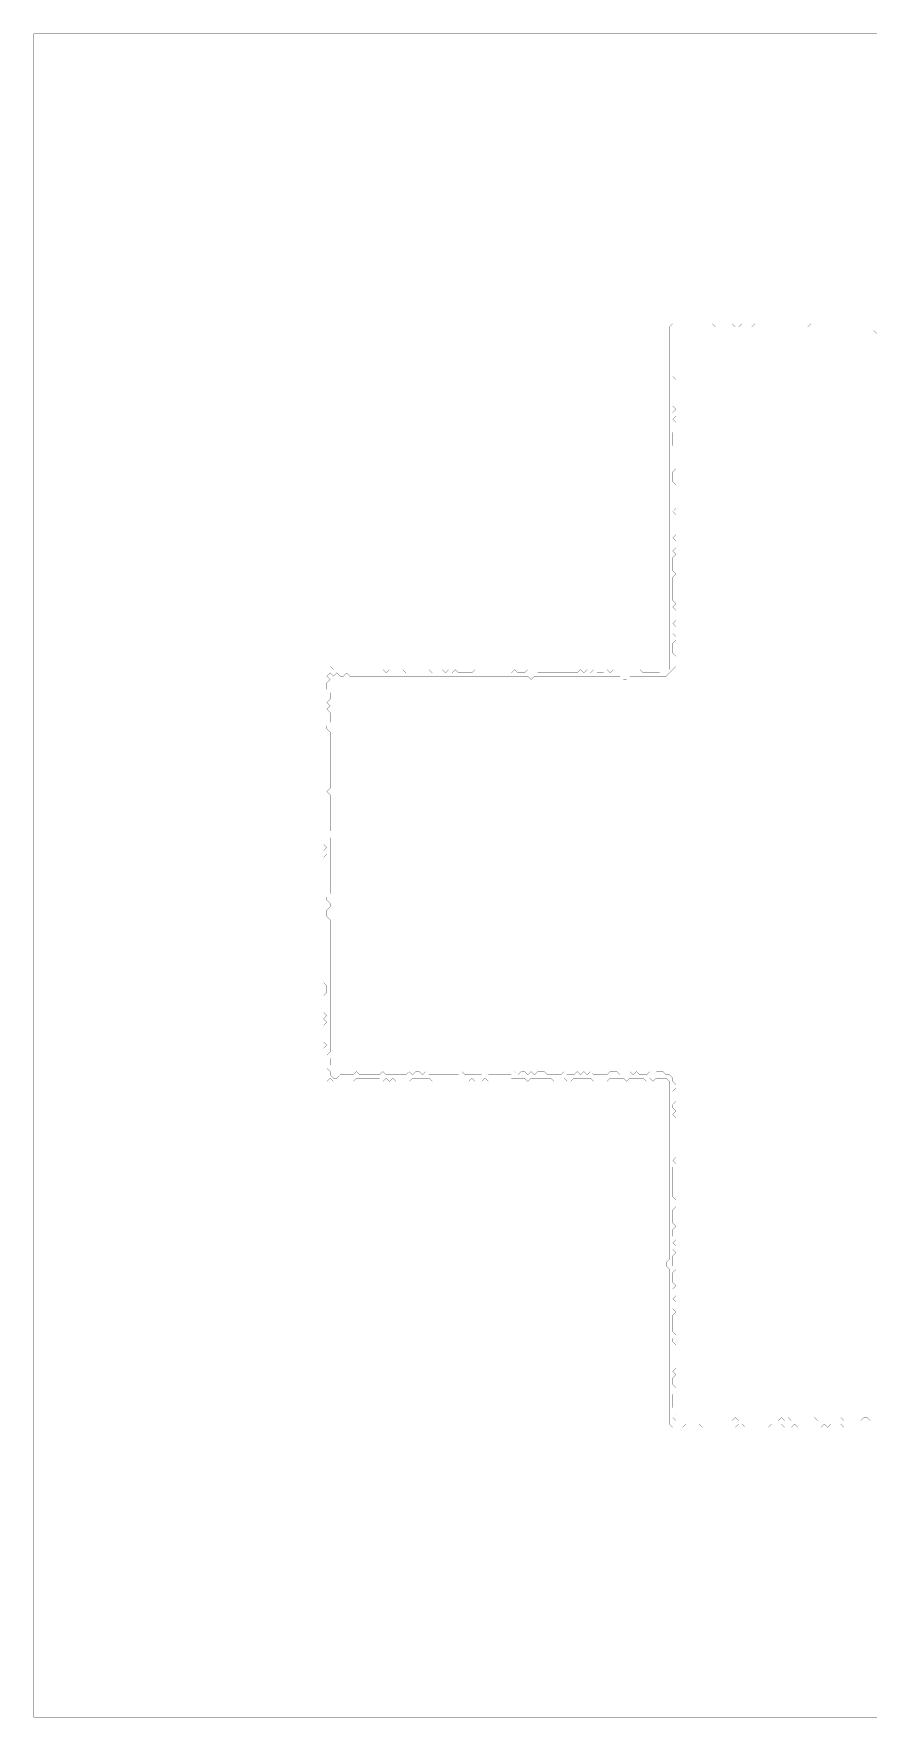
# Model space of a CAD drawing. Header units: metres. Extents: x 0 to 5048, y -5048 to 0.
# Drawn here: x 0 to 2524, y -5048 to 0 of the extents above; entities that cross this region are included whole.
import ezdxf

# ---------------------------------------------------------------- set-up
doc = ezdxf.new("R2010")
doc.units = ezdxf.units.M
doc.layers.add('conductor', color=1, linetype='Continuous')
doc.layers.add('substrate', color=5, linetype='Continuous')

msp = doc.modelspace()

# ---------------------------------------------------------------- linework, layer by layer
at = {"layer": 'conductor', "const_width": 0.5}
msp.add_lwpolyline([(2529, -899), (2519.1, -889.1), (2509.2, -889.1), (2499.4, -889.1), (2489.5, -889.1), (2479.6, -889.1), (2469.7, -889.1), (2459.8, -889.1), (2450, -889.1), (2440.1, -889.1), (2430.2, -889.1), (2420.3, -889.1), (2410.5, -889.1), (2400.6, -889.1), (2390.7, -889.1), (2380.8, -889.1), (2370.9, -889.1), (2361.1, -889.1), (2351.2, -889.1), (2341.3, -889.1), (2331.4, -889.1), (2321.5, -889.1), (2311.7, -889.1), (2301.8, -889.1), (2291.9, -889.1), (2282, -889.1), (2272.1, -889.1), (2262.3, -889.1), (2252.4, -889.1), (2242.5, -889.1), (2232.6, -889.1), (2222.8, -889.1), (2212.9, -889.1), (2203, -889.1), (2193.1, -889.1), (2183.2, -889.1), (2173.4, -889.1), (2163.5, -889.1), (2153.6, -889.1), (2143.7, -889.1), (2133.8, -889.1), (2124, -889.1), (2114.1, -889.1), (2104.2, -889.1), (2094.3, -889.1), (2084.4, -889.1), (2074.6, -889.1), (2064.7, -889.1), (2054.8, -889.1), (2044.9, -889.1), (2035.1, -889.1), (2025.2, -889.1), (2015.3, -889.1), (2005.4, -889.1), (1995.5, -889.1), (1985.7, -889.1), (1975.8, -889.1), (1965.9, -889.1), (1956, -889.1), (1946.1, -889.1), (1936.3, -889.1), (1926.4, -889.1), (1926.4, -899), (1926.4, -908.9), (1926.4, -918.7), (1926.4, -928.6), (1926.4, -938.5), (1926.4, -948.4), (1926.4, -958.3), (1926.4, -968.1), (1926.4, -978), (1926.4, -987.9), (1926.4, -997.8), (1926.4, -1007.6), (1926.4, -1017.5), (1916.5, -1027.4), (1926.4, -1037.3), (1926.4, -1047.2), (1926.4, -1057), (1926.4, -1066.9), (1926.4, -1076.8), (1926.4, -1086.7), (1926.4, -1096.6), (1926.4, -1106.4), (1916.5, -1116.3), (1926.4, -1126.2), (1916.5, -1136.1), (1926.4, -1146), (1916.5, -1155.8), (1926.4, -1165.7), (1926.4, -1175.6), (1926.4, -1185.5), (1916.5, -1195.3), (1916.5, -1205.2), (1916.5, -1215.1), (1916.5, -1225), (1916.5, -1234.9), (1926.4, -1244.7), (1926.4, -1254.6), (1926.4, -1264.5), (1926.4, -1274.4), (1926.4, -1284.3), (1926.4, -1294.1), (1926.4, -1304), (1916.5, -1313.9), (1916.5, -1323.8), (1916.5, -1333.7), (1916.5, -1343.5), (1926.4, -1353.4), (1926.4, -1363.3), (1926.4, -1373.2), (1926.4, -1383), (1926.4, -1392.9), (1926.4, -1402.8), (1926.4, -1412.7), (1926.4, -1422.6), (1916.5, -1432.4), (1926.4, -1442.3), (1926.4, -1452.2), (1926.4, -1462.1), (1926.4, -1472), (1926.4, -1481.8), (1926.4, -1491.7), (1926.4, -1501.6), (1916.5, -1511.5), (1926.4, -1521.4), (1926.4, -1531.2), (1926.4, -1541.1), (1916.5, -1551), (1926.4, -1560.9), (1916.5, -1570.7), (1916.5, -1580.6), (1916.5, -1590.5), (1916.5, -1600.4), (1916.5, -1610.3), (1926.4, -1620.1), (1916.5, -1630), (1916.5, -1639.9), (1916.5, -1649.8), (1916.5, -1659.7), (1916.5, -1669.5), (1916.5, -1679.4), (1916.5, -1689.3), (1916.5, -1699.2), (1926.4, -1709.1), (1916.5, -1718.9), (1926.4, -1728.8), (1926.4, -1738.7), (1926.4, -1748.6), (1926.4, -1758.4), (1916.5, -1768.3), (1926.4, -1778.2), (1926.4, -1788.1), (1916.5, -1798), (1926.4, -1807.8), (1926.4, -1817.7), (1916.5, -1827.6), (1916.5, -1837.5), (1916.5, -1847.4), (1916.5, -1857.2), (1926.4, -1867.1), (1926.4, -1877), (1926.4, -1886.9), (1926.4, -1896.8), (1916.5, -1906.6), (1906.6, -1916.5), (1896.8, -1926.4), (1886.9, -1926.4), (1877, -1926.4), (1867.1, -1926.4), (1857.2, -1926.4), (1847.4, -1926.4), (1837.5, -1926.4), (1827.6, -1926.4), (1817.7, -1926.4), (1807.8, -1926.4), (1798, -1926.4), (1788.1, -1926.4), (1778.2, -1936.3), (1768.3, -1936.3), (1758.4, -1926.4), (1748.6, -1926.4), (1738.7, -1926.4), (1728.8, -1926.4), (1718.9, -1926.4), (1709.1, -1926.4), (1699.2, -1926.4), (1689.3, -1926.4), (1679.4, -1926.4), (1669.5, -1926.4), (1659.7, -1926.4), (1649.8, -1926.4), (1639.9, -1926.4), (1630, -1926.4), (1620.1, -1926.4), (1610.3, -1926.4), (1600.4, -1926.4), (1590.5, -1926.4), (1580.6, -1926.4), (1570.7, -1926.4), (1560.9, -1926.4), (1551, -1926.4), (1541.1, -1926.4), (1531.2, -1926.4), (1521.4, -1926.4), (1511.5, -1926.4), (1501.6, -1926.4), (1491.7, -1936.3), (1481.8, -1926.4), (1472, -1926.4), (1462.1, -1926.4), (1452.2, -1926.4), (1442.3, -1926.4), (1432.4, -1926.4), (1422.6, -1926.4), (1412.7, -1926.4), (1402.8, -1926.4), (1392.9, -1926.4), (1383, -1926.4), (1373.2, -1926.4), (1363.3, -1926.4), (1353.4, -1926.4), (1343.5, -1926.4), (1333.7, -1926.4), (1323.8, -1926.4), (1313.9, -1926.4), (1304, -1926.4), (1294.1, -1926.4), (1284.3, -1926.4), (1274.4, -1926.4), (1264.5, -1926.4), (1254.6, -1926.4), (1244.7, -1926.4), (1234.9, -1926.4), (1225, -1926.4), (1215.1, -1926.4), (1205.2, -1926.4), (1195.3, -1926.4), (1185.5, -1926.4), (1175.6, -1926.4), (1165.7, -1926.4), (1155.8, -1926.4), (1146, -1926.4), (1136.1, -1926.4), (1126.2, -1926.4), (1116.3, -1926.4), (1106.4, -1926.4), (1096.6, -1926.4), (1086.7, -1926.4), (1076.8, -1926.4), (1066.9, -1926.4), (1057, -1926.4), (1047.2, -1926.4), (1037.3, -1926.4), (1027.4, -1926.4), (1017.5, -1926.4), (1007.6, -1926.4), (997.8, -1926.4), (987.9, -1926.4), (978, -1926.4), (968.1, -1926.4), (958.3, -1926.4), (948.4, -1926.4), (938.5, -1916.5), (928.6, -1926.4), (918.7, -1926.4), (908.9, -1916.5), (899, -1926.4), (889.1, -1916.5), (879.2, -1926.4), (889.1, -1936.3), (879.2, -1946.1), (879.2, -1956), (879.2, -1965.9), (889.1, -1975.8), (889.1, -1985.7), (889.1, -1995.5), (879.2, -2005.4), (889.1, -2015.3), (879.2, -2025.2), (889.1, -2035.1), (889.1, -2044.9), (889.1, -2054.8), (889.1, -2064.7), (879.2, -2074.6), (879.2, -2084.4), (889.1, -2094.3), (889.1, -2104.2), (889.1, -2114.1), (889.1, -2124), (889.1, -2133.8), (889.1, -2143.7), (889.1, -2153.6), (889.1, -2163.5), (889.1, -2173.4), (889.1, -2183.2), (889.1, -2193.1), (889.1, -2203), (889.1, -2212.9), (889.1, -2222.8), (889.1, -2232.6), (889.1, -2242.5), (889.1, -2252.4), (889.1, -2262.3), (879.2, -2272.1), (889.1, -2282), (889.1, -2291.9), (889.1, -2301.8), (889.1, -2311.7), (889.1, -2321.5), (889.1, -2331.4), (889.1, -2341.3), (889.1, -2351.2), (889.1, -2361.1), (889.1, -2370.9), (889.1, -2380.8), (889.1, -2390.7), (899, -2400.6), (889.1, -2410.5), (889.1, -2420.3), (889.1, -2430.2), (889.1, -2440.1), (889.1, -2450), (889.1, -2459.8), (889.1, -2469.7), (889.1, -2479.6), (889.1, -2489.5), (889.1, -2499.4), (889.1, -2509.2), (889.1, -2519.1), (889.1, -2529), (889.1, -2538.9), (889.1, -2548.8), (889.1, -2558.6), (889.1, -2568.5), (889.1, -2578.4), (879.2, -2588.3), (879.2, -2598.2), (889.1, -2608), (889.1, -2617.9), (879.2, -2627.8), (879.2, -2637.7), (879.2, -2647.5), (889.1, -2657.4), (889.1, -2667.3), (889.1, -2677.2), (889.1, -2687.1), (889.1, -2696.9), (889.1, -2706.8), (889.1, -2716.7), (889.1, -2726.6), (889.1, -2736.5), (889.1, -2746.3), (889.1, -2756.2), (889.1, -2766.1), (889.1, -2776), (889.1, -2785.9), (889.1, -2795.7), (889.1, -2805.6), (889.1, -2815.5), (889.1, -2825.4), (889.1, -2835.2), (889.1, -2845.1), (889.1, -2855), (889.1, -2864.9), (889.1, -2874.8), (889.1, -2884.6), (889.1, -2894.5), (889.1, -2904.4), (889.1, -2914.3), (889.1, -2924.2), (889.1, -2934), (889.1, -2943.9), (889.1, -2953.8), (889.1, -2963.7), (889.1, -2973.6), (889.1, -2983.4), (889.1, -2993.3), (889.1, -3003.2), (889.1, -3013.1), (889.1, -3022.9), (889.1, -3032.8), (889.1, -3042.7), (889.1, -3052.6), (879.2, -3062.5), (889.1, -3072.3), (889.1, -3082.2), (889.1, -3092.1), (879.2, -3102), (889.1, -3111.9), (889.1, -3121.7), (899, -3131.6), (908.9, -3131.6), (918.7, -3121.7), (928.6, -3121.7), (938.5, -3121.7), (948.4, -3121.7), (958.3, -3121.7), (968.1, -3111.9), (978, -3121.7), (987.9, -3121.7), (997.8, -3121.7), (1007.6, -3121.7), (1017.5, -3121.7), (1027.4, -3121.7), (1037.3, -3121.7), (1047.2, -3111.9), (1057, -3121.7), (1066.9, -3121.7), (1076.8, -3121.7), (1086.7, -3121.7), (1096.6, -3121.7), (1106.4, -3121.7), (1116.3, -3121.7), (1126.2, -3111.9), (1136.1, -3121.7), (1146, -3111.9), (1155.8, -3111.9), (1165.7, -3121.7), (1175.6, -3111.9), (1185.5, -3121.7), (1195.3, -3121.7), (1205.2, -3121.7), (1215.1, -3121.7), (1225, -3121.7), (1234.9, -3121.7), (1244.7, -3121.7), (1254.6, -3121.7), (1264.5, -3121.7), (1274.4, -3121.7), (1284.3, -3111.9), (1294.1, -3121.7), (1304, -3121.7), (1313.9, -3121.7), (1323.8, -3121.7), (1333.7, -3121.7), (1343.5, -3121.7), (1353.4, -3111.9), (1363.3, -3121.7), (1373.2, -3121.7), (1383, -3121.7), (1392.9, -3121.7), (1402.8, -3121.7), (1412.7, -3121.7), (1422.6, -3121.7), (1432.4, -3121.7), (1442.3, -3111.9), (1452.2, -3121.7), (1462.1, -3111.9), (1472, -3111.9), (1481.8, -3121.7), (1491.7, -3111.9), (1501.6, -3121.7), (1511.5, -3111.9), (1521.4, -3111.9), (1531.2, -3111.9), (1541.1, -3121.7), (1551, -3121.7), (1560.9, -3121.7), (1570.7, -3121.7), (1580.6, -3121.7), (1590.5, -3111.9), (1600.4, -3121.7), (1610.3, -3121.7), (1620.1, -3121.7), (1630, -3111.9), (1639.9, -3121.7), (1649.8, -3111.9), (1659.7, -3121.7), (1669.5, -3111.9), (1679.4, -3121.7), (1689.3, -3121.7), (1699.2, -3121.7), (1709.1, -3121.7), (1718.9, -3121.7), (1728.8, -3111.9), (1738.7, -3111.9), (1748.6, -3111.9), (1758.4, -3121.7), (1768.3, -3111.9), (1778.2, -3121.7), (1788.1, -3111.9), (1798, -3121.7), (1807.8, -3111.9), (1817.7, -3121.7), (1827.6, -3121.7), (1837.5, -3121.7), (1847.4, -3111.9), (1857.2, -3121.7), (1867.1, -3111.9), (1877, -3111.9), (1886.9, -3111.9), (1896.8, -3121.7), (1906.6, -3121.7), (1916.5, -3131.6), (1916.5, -3141.5), (1926.4, -3151.4), (1926.4, -3161.2), (1916.5, -3171.1), (1926.4, -3181), (1926.4, -3190.9), (1926.4, -3200.8), (1916.5, -3210.6), (1916.5, -3220.5), (1926.4, -3230.4), (1916.5, -3240.3), (1926.4, -3250.2), (1926.4, -3260), (1926.4, -3269.9), (1926.4, -3279.8), (1926.4, -3289.7), (1926.4, -3299.6), (1926.4, -3309.4), (1926.4, -3319.3), (1926.4, -3329.2), (1926.4, -3339.1), (1926.4, -3348.9), (1926.4, -3358.8), (1926.4, -3368.7), (1916.5, -3378.6), (1926.4, -3388.5), (1916.5, -3398.3), (1916.5, -3408.2), (1916.5, -3418.1), (1916.5, -3428), (1916.5, -3437.9), (1916.5, -3447.7), (1916.5, -3457.6), (1916.5, -3467.5), (1916.5, -3477.4), (1916.5, -3487.3), (1926.4, -3497.1), (1926.4, -3507), (1926.4, -3516.9), (1916.5, -3526.8), (1916.5, -3536.6), (1916.5, -3546.5), (1916.5, -3556.4), (1916.5, -3566.3), (1926.4, -3576.2), (1916.5, -3586), (1916.5, -3595.9), (1916.5, -3605.8), (1926.4, -3615.7), (1916.5, -3625.6), (1926.4, -3635.4), (1916.5, -3645.3), (1926.4, -3655.2), (1916.5, -3665.1), (1916.5, -3675), (1916.5, -3684.8), (1916.5, -3694.7), (1926.4, -3704.6), (1916.5, -3714.5), (1916.5, -3724.3), (1916.5, -3734.2), (1916.5, -3744.1), (1926.4, -3754), (1916.5, -3763.9), (1926.4, -3773.7), (1926.4, -3783.6), (1916.5, -3793.5), (1926.4, -3803.4), (1926.4, -3813.3), (1916.5, -3823.1), (1926.4, -3833), (1916.5, -3842.9), (1916.5, -3852.8), (1916.5, -3862.7), (1916.5, -3872.5), (1916.5, -3882.4), (1916.5, -3892.3), (1926.4, -3902.2), (1916.5, -3912), (1916.5, -3921.9), (1926.4, -3931.8), (1926.4, -3941.7), (1926.4, -3951.6), (1926.4, -3961.4), (1926.4, -3971.3), (1926.4, -3981.2), (1926.4, -3991.1), (1926.4, -4001), (1916.5, -4010.8), (1926.4, -4020.7), (1916.5, -4030.6), (1916.5, -4040.5), (1916.5, -4050.4), (1926.4, -4060.2), (1926.4, -4070.1), (1916.5, -4080), (1916.5, -4089.9), (1916.5, -4099.7), (1916.5, -4109.6), (1916.5, -4119.5), (1926.4, -4129.4), (1926.4, -4139.3), (1916.5, -4149.1), (1926.4, -4159), (1936.3, -4159), (1946.1, -4159), (1956, -4159), (1965.9, -4159), (1975.8, -4159), (1985.7, -4159), (1995.5, -4159), (2005.4, -4159), (2015.3, -4159), (2025.2, -4159), (2035.1, -4159), (2044.9, -4159), (2054.8, -4159), (2064.7, -4159), (2074.6, -4159), (2084.4, -4159), (2094.3, -4159), (2104.2, -4149.1), (2114.1, -4159), (2124, -4159), (2133.8, -4159), (2143.7, -4159), (2153.6, -4159), (2163.5, -4159), (2173.4, -4159), (2183.2, -4159), (2193.1, -4159), (2203, -4159), (2212.9, -4159), (2222.8, -4159), (2232.6, -4159), (2242.5, -4149.1), (2252.4, -4159), (2262.3, -4149.1), (2272.1, -4159), (2282, -4159), (2291.9, -4159), (2301.8, -4159), (2311.7, -4159), (2321.5, -4159), (2331.4, -4159), (2341.3, -4149.1), (2351.2, -4159), (2361.1, -4159), (2370.9, -4159), (2380.8, -4159), (2390.7, -4159), (2400.6, -4159), (2410.5, -4159), (2420.3, -4149.1), (2430.2, -4159), (2440.1, -4159), (2450, -4159), (2459.8, -4159), (2469.7, -4159), (2479.6, -4159), (2489.5, -4149.1), (2499.4, -4149.1), (2509.2, -4159), (2519.1, -4159), (2529, -4159)], dxfattribs=at)
at = {"layer": 'substrate', "const_width": 0.5}
for points in [[(2529, 0), (2519.1, 0), (2509.2, 0), (2499.4, 0), (2489.5, 0), (2479.6, 0), (2469.7, 0), (2459.8, 0), (2450, 0), (2440.1, 0), (2430.2, 0), (2420.3, 0), (2410.5, 0), (2400.6, 0), (2390.7, 0), (2380.8, 0), (2370.9, 0), (2361.1, 0), (2351.2, 0), (2341.3, 0), (2331.4, 0), (2321.5, 0), (2311.7, 0), (2301.8, 0), (2291.9, 0), (2282, 0), (2272.1, 0), (2262.3, 0), (2252.4, 0), (2242.5, 0), (2232.6, 0), (2222.8, 0), (2212.9, 0), (2203, 0), (2193.1, 0), (2183.2, 0), (2173.4, 0), (2163.5, 0), (2153.6, 0), (2143.7, 0), (2133.8, 0), (2124, 0), (2114.1, 0), (2104.2, 0), (2094.3, 0), (2084.4, 0), (2074.6, 0), (2064.7, 0), (2054.8, 0), (2044.9, 0), (2035.1, 0), (2025.2, 0), (2015.3, 0), (2005.4, 0), (1995.5, 0), (1985.7, 0), (1975.8, 0), (1965.9, 0), (1956, 0), (1946.1, 0), (1936.3, 0), (1926.4, 0), (1916.5, 0), (1906.6, 0), (1896.8, 0), (1886.9, 0), (1877, 0), (1867.1, 0), (1857.2, 0), (1847.4, 0), (1837.5, 0), (1827.6, 0), (1817.7, 0), (1807.8, 0), (1798, 0), (1788.1, 0), (1778.2, 0), (1768.3, 0), (1758.4, 0), (1748.6, 0), (1738.7, 0), (1728.8, 0), (1718.9, 0), (1709.1, 0), (1699.2, 0), (1689.3, 0), (1679.4, 0), (1669.5, 0), (1659.7, 0), (1649.8, 0), (1639.9, 0), (1630, 0), (1620.1, 0), (1610.3, 0), (1600.4, 0), (1590.5, 0), (1580.6, 0), (1570.7, 0), (1560.9, 0), (1551, 0), (1541.1, 0), (1531.2, 0), (1521.4, 0), (1511.5, 0), (1501.6, 0), (1491.7, 0), (1481.8, 0), (1472, 0), (1462.1, 0), (1452.2, 0), (1442.3, 0), (1432.4, 0), (1422.6, 0), (1412.7, 0), (1402.8, 0), (1392.9, 0), (1383, 0), (1373.2, 0), (1363.3, 0), (1353.4, 0), (1343.5, 0), (1333.7, 0), (1323.8, 0), (1313.9, 0), (1304, 0), (1294.1, 0), (1284.3, 0), (1274.4, 0), (1264.5, 0), (1254.6, 0), (1244.7, 0), (1234.9, 0), (1225, 0), (1215.1, 0), (1205.2, 0), (1195.3, 0), (1185.5, 0), (1175.6, 0), (1165.7, 0), (1155.8, 0), (1146, 0), (1136.1, 0), (1126.2, 0), (1116.3, 0), (1106.4, 0), (1096.6, 0), (1086.7, 0), (1076.8, 0), (1066.9, 0), (1057, 0), (1047.2, 0), (1037.3, 0), (1027.4, 0), (1017.5, 0), (1007.6, 0), (997.8, 0), (987.9, 0), (978, 0), (968.1, 0), (958.3, 0), (948.4, 0), (938.5, 0), (928.6, 0), (918.7, 0), (908.9, 0), (899, 0), (889.1, 0), (879.2, 0), (869.3, 0), (859.5, 0), (849.6, 0), (839.7, 0), (829.8, 0), (819.9, 0), (810.1, 0), (800.2, 0), (790.3, 0), (780.4, 0), (770.6, 0), (760.7, 0), (750.8, 0), (740.9, 0), (731, 0), (721.2, 0), (711.3, 0), (701.4, 0), (691.5, 0), (681.6, 0), (671.8, 0), (661.9, 0), (652, 0), (642.1, 0), (632.2, 0), (622.4, 0), (612.5, 0), (602.6, 0), (592.7, 0), (582.9, 0), (573, 0), (563.1, 0), (553.2, 0), (543.3, 0), (533.5, 0), (523.6, 0), (513.7, 0), (503.8, 0), (493.9, 0), (484.1, 0), (474.2, 0), (464.3, 0), (454.4, 0), (444.6, 0), (434.7, 0), (424.8, 0), (414.9, 0), (405, 0), (395.2, 0), (385.3, 0), (375.4, 0), (365.5, 0), (355.6, 0), (345.8, 0), (335.9, 0), (326, 0), (316.1, 0), (306.2, 0), (296.4, 0), (286.5, 0), (276.6, 0), (266.7, 0), (256.9, 0), (247, 0), (237.1, 0), (227.2, 0), (217.3, 0), (207.5, 0), (197.6, 0), (187.7, 0), (177.8, 0), (167.9, 0), (158.1, 0), (148.2, 0), (138.3, 0), (128.4, 0), (118.5, 0), (108.7, 0), (98.8, 0), (88.9, 0), (79, 0), (69.2, 0), (59.3, 0), (49.4, 0), (39.5, 0), (29.6, 0), (19.8, 0), (9.9, 0), (0, 0), (0, -9.9), (0, -19.8), (0, -29.6), (0, -39.5), (0, -49.4), (0, -59.3), (0, -69.2), (0, -79), (0, -88.9), (0, -98.8), (0, -108.7), (0, -118.5), (0, -128.4), (0, -138.3), (0, -148.2), (0, -158.1), (0, -167.9), (0, -177.8), (0, -187.7), (0, -197.6), (0, -207.5), (0, -217.3), (0, -227.2), (0, -237.1), (0, -247), (0, -256.9), (0, -266.7), (0, -276.6), (0, -286.5), (0, -296.4), (0, -306.2), (0, -316.1), (0, -326), (0, -335.9), (0, -345.8), (0, -355.6), (0, -365.5), (0, -375.4), (0, -385.3), (0, -395.2), (0, -405), (0, -414.9), (0, -424.8), (0, -434.7), (0, -444.6), (0, -454.4), (0, -464.3), (0, -474.2), (0, -484.1), (0, -493.9), (0, -503.8), (0, -513.7), (0, -523.6), (0, -533.5), (0, -543.3), (0, -553.2), (0, -563.1), (0, -573), (0, -582.9), (0, -592.7), (0, -602.6), (0, -612.5), (0, -622.4), (0, -632.2), (0, -642.1), (0, -652), (0, -661.9), (0, -671.8), (0, -681.6), (0, -691.5), (0, -701.4), (0, -711.3), (0, -721.2), (0, -731), (0, -740.9), (0, -750.8), (0, -760.7), (0, -770.6), (0, -780.4), (0, -790.3), (0, -800.2), (0, -810.1), (0, -819.9), (0, -829.8), (0, -839.7), (0, -849.6), (0, -859.5), (0, -869.3), (0, -879.2), (0, -889.1), (0, -899), (0, -908.9), (0, -918.7), (0, -928.6), (0, -938.5), (0, -948.4), (0, -958.3), (0, -968.1), (0, -978), (0, -987.9), (0, -997.8), (0, -1007.6), (0, -1017.5), (0, -1027.4), (0, -1037.3), (0, -1047.2), (0, -1057), (0, -1066.9), (0, -1076.8), (0, -1086.7), (0, -1096.6), (0, -1106.4), (0, -1116.3), (0, -1126.2), (0, -1136.1), (0, -1146), (0, -1155.8), (0, -1165.7), (0, -1175.6), (0, -1185.5), (0, -1195.3), (0, -1205.2), (0, -1215.1), (0, -1225), (0, -1234.9), (0, -1244.7), (0, -1254.6), (0, -1264.5), (0, -1274.4), (0, -1284.3), (0, -1294.1), (0, -1304), (0, -1313.9), (0, -1323.8), (0, -1333.7), (0, -1343.5), (0, -1353.4), (0, -1363.3), (0, -1373.2), (0, -1383), (0, -1392.9), (0, -1402.8), (0, -1412.7), (0, -1422.6), (0, -1432.4), (0, -1442.3), (0, -1452.2), (0, -1462.1), (0, -1472), (0, -1481.8), (0, -1491.7), (0, -1501.6), (0, -1511.5), (0, -1521.4), (0, -1531.2), (0, -1541.1), (0, -1551), (0, -1560.9), (0, -1570.7), (0, -1580.6), (0, -1590.5), (0, -1600.4), (0, -1610.3), (0, -1620.1), (0, -1630), (0, -1639.9), (0, -1649.8), (0, -1659.7), (0, -1669.5), (0, -1679.4), (0, -1689.3), (0, -1699.2), (0, -1709.1), (0, -1718.9), (0, -1728.8), (0, -1738.7), (0, -1748.6), (0, -1758.4), (0, -1768.3), (0, -1778.2), (0, -1788.1), (0, -1798), (0, -1807.8), (0, -1817.7), (0, -1827.6), (0, -1837.5), (0, -1847.4), (0, -1857.2), (0, -1867.1), (0, -1877), (0, -1886.9), (0, -1896.8), (0, -1906.6), (0, -1916.5), (0, -1926.4), (0, -1936.3), (0, -1946.1), (0, -1956), (0, -1965.9), (0, -1975.8), (0, -1985.7), (0, -1995.5), (0, -2005.4), (0, -2015.3), (0, -2025.2), (0, -2035.1), (0, -2044.9), (0, -2054.8), (0, -2064.7), (0, -2074.6), (0, -2084.4), (0, -2094.3), (0, -2104.2), (0, -2114.1), (0, -2124), (0, -2133.8), (0, -2143.7), (0, -2153.6), (0, -2163.5), (0, -2173.4), (0, -2183.2), (0, -2193.1), (0, -2203), (0, -2212.9), (0, -2222.8), (0, -2232.6), (0, -2242.5), (0, -2252.4), (0, -2262.3), (0, -2272.1), (0, -2282), (0, -2291.9), (0, -2301.8), (0, -2311.7), (0, -2321.5), (0, -2331.4), (0, -2341.3), (0, -2351.2), (0, -2361.1), (0, -2370.9), (0, -2380.8), (0, -2390.7), (0, -2400.6), (0, -2410.5), (0, -2420.3), (0, -2430.2), (0, -2440.1), (0, -2450), (0, -2459.8), (0, -2469.7), (0, -2479.6), (0, -2489.5), (0, -2499.4), (0, -2509.2), (0, -2519.1), (0, -2529), (0, -2538.9), (0, -2548.8), (0, -2558.6), (0, -2568.5), (0, -2578.4), (0, -2588.3), (0, -2598.2), (0, -2608), (0, -2617.9), (0, -2627.8), (0, -2637.7), (0, -2647.5), (0, -2657.4), (0, -2667.3), (0, -2677.2), (0, -2687.1), (0, -2696.9), (0, -2706.8), (0, -2716.7), (0, -2726.6), (0, -2736.5), (0, -2746.3), (0, -2756.2), (0, -2766.1), (0, -2776), (0, -2785.9), (0, -2795.7), (0, -2805.6), (0, -2815.5), (0, -2825.4), (0, -2835.2), (0, -2845.1), (0, -2855), (0, -2864.9), (0, -2874.8), (0, -2884.6), (0, -2894.5), (0, -2904.4), (0, -2914.3), (0, -2924.2), (0, -2934), (0, -2943.9), (0, -2953.8), (0, -2963.7), (0, -2973.6), (0, -2983.4), (0, -2993.3), (0, -3003.2), (0, -3013.1), (0, -3022.9), (0, -3032.8), (0, -3042.7), (0, -3052.6), (0, -3062.5), (0, -3072.3), (0, -3082.2), (0, -3092.1), (0, -3102), (0, -3111.9), (0, -3121.7), (0, -3131.6), (0, -3141.5), (0, -3151.4), (0, -3161.2), (0, -3171.1), (0, -3181), (0, -3190.9), (0, -3200.8), (0, -3210.6), (0, -3220.5), (0, -3230.4), (0, -3240.3), (0, -3250.2), (0, -3260), (0, -3269.9), (0, -3279.8), (0, -3289.7), (0, -3299.6), (0, -3309.4), (0, -3319.3), (0, -3329.2), (0, -3339.1), (0, -3348.9), (0, -3358.8), (0, -3368.7), (0, -3378.6), (0, -3388.5), (0, -3398.3), (0, -3408.2), (0, -3418.1), (0, -3428), (0, -3437.9), (0, -3447.7), (0, -3457.6), (0, -3467.5), (0, -3477.4), (0, -3487.3), (0, -3497.1), (0, -3507), (0, -3516.9), (0, -3526.8), (0, -3536.6), (0, -3546.5), (0, -3556.4), (0, -3566.3), (0, -3576.2), (0, -3586), (0, -3595.9), (0, -3605.8), (0, -3615.7), (0, -3625.6), (0, -3635.4), (0, -3645.3), (0, -3655.2), (0, -3665.1), (0, -3675), (0, -3684.8), (0, -3694.7), (0, -3704.6), (0, -3714.5), (0, -3724.3), (0, -3734.2), (0, -3744.1), (0, -3754), (0, -3763.9), (0, -3773.7), (0, -3783.6), (0, -3793.5), (0, -3803.4), (0, -3813.3), (0, -3823.1), (0, -3833), (0, -3842.9), (0, -3852.8), (0, -3862.7), (0, -3872.5), (0, -3882.4), (0, -3892.3), (0, -3902.2), (0, -3912), (0, -3921.9), (0, -3931.8), (0, -3941.7), (0, -3951.6), (0, -3961.4), (0, -3971.3), (0, -3981.2), (0, -3991.1), (0, -4001), (0, -4010.8), (0, -4020.7), (0, -4030.6), (0, -4040.5), (0, -4050.4), (0, -4060.2), (0, -4070.1), (0, -4080), (0, -4089.9), (0, -4099.7), (0, -4109.6), (0, -4119.5), (0, -4129.4), (0, -4139.3), (0, -4149.1), (0, -4159), (0, -4168.9), (0, -4178.8), (0, -4188.7), (0, -4198.5), (0, -4208.4), (0, -4218.3), (0, -4228.2), (0, -4238.1), (0, -4247.9), (0, -4257.8), (0, -4267.7), (0, -4277.6), (0, -4287.4), (0, -4297.3), (0, -4307.2), (0, -4317.1), (0, -4327), (0, -4336.8), (0, -4346.7), (0, -4356.6), (0, -4366.5), (0, -4376.4), (0, -4386.2), (0, -4396.1), (0, -4406), (0, -4415.9), (0, -4425.8), (0, -4435.6), (0, -4445.5), (0, -4455.4), (0, -4465.3), (0, -4475.1), (0, -4485), (0, -4494.9), (0, -4504.8), (0, -4514.7), (0, -4524.5), (0, -4534.4), (0, -4544.3), (0, -4554.2), (0, -4564.1), (0, -4573.9), (0, -4583.8), (0, -4593.7), (0, -4603.6), (0, -4613.4), (0, -4623.3), (0, -4633.2), (0, -4643.1), (0, -4653), (0, -4662.8), (0, -4672.7), (0, -4682.6), (0, -4692.5), (0, -4702.4), (0, -4712.2), (0, -4722.1), (0, -4732), (0, -4741.9), (0, -4751.8), (0, -4761.6), (0, -4771.5), (0, -4781.4), (0, -4791.3), (0, -4801.1), (0, -4811), (0, -4820.9), (0, -4830.8), (0, -4840.7), (0, -4850.5), (0, -4860.4), (0, -4870.3), (0, -4880.2), (0, -4890.1), (0, -4899.9), (0, -4909.8), (0, -4919.7), (0, -4929.6), (0, -4939.5), (0, -4949.3), (0, -4959.2), (0, -4969.1), (0, -4979), (0, -4988.8), (0, -4998.7), (0, -5008.6), (0, -5018.5), (0, -5028.4), (0, -5038.2), (0, -5048.1), (9.9, -5048.1), (19.8, -5048.1), (29.6, -5048.1), (39.5, -5048.1), (49.4, -5048.1), (59.3, -5048.1), (69.2, -5048.1), (79, -5048.1), (88.9, -5048.1), (98.8, -5048.1), (108.7, -5048.1), (118.5, -5048.1), (128.4, -5048.1), (138.3, -5048.1), (148.2, -5048.1), (158.1, -5048.1), (167.9, -5048.1), (177.8, -5048.1), (187.7, -5048.1), (197.6, -5048.1), (207.5, -5048.1), (217.3, -5048.1), (227.2, -5048.1), (237.1, -5048.1), (247, -5048.1), (256.9, -5048.1), (266.7, -5048.1), (276.6, -5048.1), (286.5, -5048.1), (296.4, -5048.1), (306.2, -5048.1), (316.1, -5048.1), (326, -5048.1), (335.9, -5048.1), (345.8, -5048.1), (355.6, -5048.1), (365.5, -5048.1), (375.4, -5048.1), (385.3, -5048.1), (395.2, -5048.1), (405, -5048.1), (414.9, -5048.1), (424.8, -5048.1), (434.7, -5048.1), (444.6, -5048.1), (454.4, -5048.1), (464.3, -5048.1), (474.2, -5048.1), (484.1, -5048.1), (493.9, -5048.1), (503.8, -5048.1), (513.7, -5048.1), (523.6, -5048.1), (533.5, -5048.1), (543.3, -5048.1), (553.2, -5048.1), (563.1, -5048.1), (573, -5048.1), (582.9, -5048.1), (592.7, -5048.1), (602.6, -5048.1), (612.5, -5048.1), (622.4, -5048.1), (632.2, -5048.1), (642.1, -5048.1), (652, -5048.1), (661.9, -5048.1), (671.8, -5048.1), (681.6, -5048.1), (691.5, -5048.1), (701.4, -5048.1), (711.3, -5048.1), (721.2, -5048.1), (731, -5048.1), (740.9, -5048.1), (750.8, -5048.1), (760.7, -5048.1), (770.6, -5048.1), (780.4, -5048.1), (790.3, -5048.1), (800.2, -5048.1), (810.1, -5048.1), (819.9, -5048.1), (829.8, -5048.1), (839.7, -5048.1), (849.6, -5048.1), (859.5, -5048.1), (869.3, -5048.1), (879.2, -5048.1), (889.1, -5048.1), (899, -5048.1), (908.9, -5048.1), (918.7, -5048.1), (928.6, -5048.1), (938.5, -5048.1), (948.4, -5048.1), (958.3, -5048.1), (968.1, -5048.1), (978, -5048.1), (987.9, -5048.1), (997.8, -5048.1), (1007.6, -5048.1), (1017.5, -5048.1), (1027.4, -5048.1), (1037.3, -5048.1), (1047.2, -5048.1), (1057, -5048.1), (1066.9, -5048.1), (1076.8, -5048.1), (1086.7, -5048.1), (1096.6, -5048.1), (1106.4, -5048.1), (1116.3, -5048.1), (1126.2, -5048.1), (1136.1, -5048.1), (1146, -5048.1), (1155.8, -5048.1), (1165.7, -5048.1), (1175.6, -5048.1), (1185.5, -5048.1), (1195.3, -5048.1), (1205.2, -5048.1), (1215.1, -5048.1), (1225, -5048.1), (1234.9, -5048.1), (1244.7, -5048.1), (1254.6, -5048.1), (1264.5, -5048.1), (1274.4, -5048.1), (1284.3, -5048.1), (1294.1, -5048.1), (1304, -5048.1), (1313.9, -5048.1), (1323.8, -5048.1), (1333.7, -5048.1), (1343.5, -5048.1), (1353.4, -5048.1), (1363.3, -5048.1), (1373.2, -5048.1), (1383, -5048.1), (1392.9, -5048.1), (1402.8, -5048.1), (1412.7, -5048.1), (1422.6, -5048.1), (1432.4, -5048.1), (1442.3, -5048.1), (1452.2, -5048.1), (1462.1, -5048.1), (1472, -5048.1), (1481.8, -5048.1), (1491.7, -5048.1), (1501.6, -5048.1), (1511.5, -5048.1), (1521.4, -5048.1), (1531.2, -5048.1), (1541.1, -5048.1), (1551, -5048.1), (1560.9, -5048.1), (1570.7, -5048.1), (1580.6, -5048.1), (1590.5, -5048.1), (1600.4, -5048.1), (1610.3, -5048.1), (1620.1, -5048.1), (1630, -5048.1), (1639.9, -5048.1), (1649.8, -5048.1), (1659.7, -5048.1), (1669.5, -5048.1), (1679.4, -5048.1), (1689.3, -5048.1), (1699.2, -5048.1), (1709.1, -5048.1), (1718.9, -5048.1), (1728.8, -5048.1), (1738.7, -5048.1), (1748.6, -5048.1), (1758.4, -5048.1), (1768.3, -5048.1), (1778.2, -5048.1), (1788.1, -5048.1), (1798, -5048.1), (1807.8, -5048.1), (1817.7, -5048.1), (1827.6, -5048.1), (1837.5, -5048.1), (1847.4, -5048.1), (1857.2, -5048.1), (1867.1, -5048.1), (1877, -5048.1), (1886.9, -5048.1), (1896.8, -5048.1), (1906.6, -5048.1), (1916.5, -5048.1), (1926.4, -5048.1), (1936.3, -5048.1), (1946.1, -5048.1), (1956, -5048.1), (1965.9, -5048.1), (1975.8, -5048.1), (1985.7, -5048.1), (1995.5, -5048.1), (2005.4, -5048.1), (2015.3, -5048.1), (2025.2, -5048.1), (2035.1, -5048.1), (2044.9, -5048.1), (2054.8, -5048.1), (2064.7, -5048.1), (2074.6, -5048.1), (2084.4, -5048.1), (2094.3, -5048.1), (2104.2, -5048.1), (2114.1, -5048.1), (2124, -5048.1), (2133.8, -5048.1), (2143.7, -5048.1), (2153.6, -5048.1), (2163.5, -5048.1), (2173.4, -5048.1), (2183.2, -5048.1), (2193.1, -5048.1), (2203, -5048.1), (2212.9, -5048.1), (2222.8, -5048.1), (2232.6, -5048.1), (2242.5, -5048.1), (2252.4, -5048.1), (2262.3, -5048.1), (2272.1, -5048.1), (2282, -5048.1), (2291.9, -5048.1), (2301.8, -5048.1), (2311.7, -5048.1), (2321.5, -5048.1), (2331.4, -5048.1), (2341.3, -5048.1), (2351.2, -5048.1), (2361.1, -5048.1), (2370.9, -5048.1), (2380.8, -5048.1), (2390.7, -5048.1), (2400.6, -5048.1), (2410.5, -5048.1), (2420.3, -5048.1), (2430.2, -5048.1), (2440.1, -5048.1), (2450, -5048.1), (2459.8, -5048.1), (2469.7, -5048.1), (2479.6, -5048.1), (2489.5, -5048.1), (2499.4, -5048.1), (2509.2, -5048.1), (2519.1, -5048.1), (2529, -5048.1)], [(2529, -4178.8), (2519.1, -4178.8), (2509.2, -4178.8), (2499.4, -4178.8), (2489.5, -4178.8), (2479.6, -4178.8), (2469.7, -4178.8), (2459.8, -4178.8), (2450, -4178.8), (2440.1, -4178.8), (2430.2, -4178.8), (2420.3, -4168.9), (2410.5, -4168.9), (2400.6, -4168.9), (2390.7, -4168.9), (2380.8, -4178.8), (2370.9, -4168.9), (2361.1, -4178.8), (2351.2, -4178.8), (2341.3, -4178.8), (2331.4, -4178.8), (2321.5, -4178.8), (2311.7, -4178.8), (2301.8, -4178.8), (2291.9, -4178.8), (2282, -4168.9), (2272.1, -4178.8), (2262.3, -4178.8), (2252.4, -4178.8), (2242.5, -4168.9), (2232.6, -4178.8), (2222.8, -4168.9), (2212.9, -4168.9), (2203, -4178.8), (2193.1, -4178.8), (2183.2, -4178.8), (2173.4, -4178.8), (2163.5, -4178.8), (2153.6, -4178.8), (2143.7, -4178.8), (2133.8, -4178.8), (2124, -4168.9), (2114.1, -4168.9), (2104.2, -4178.8), (2094.3, -4178.8), (2084.4, -4178.8), (2074.6, -4178.8), (2064.7, -4178.8), (2054.8, -4178.8), (2044.9, -4178.8), (2035.1, -4178.8), (2025.2, -4178.8), (2015.3, -4178.8), (2005.4, -4178.8), (1995.5, -4168.9), (1985.7, -4168.9), (1975.8, -4168.9), (1965.9, -4168.9), (1956, -4168.9), (1946.1, -4178.8), (1936.3, -4178.8), (1926.4, -4178.8), (1916.5, -4178.8), (1906.6, -4168.9), (1906.6, -4159), (1906.6, -4149.1), (1906.6, -4139.3), (1906.6, -4129.4), (1906.6, -4119.5), (1906.6, -4109.6), (1906.6, -4099.7), (1906.6, -4089.9), (1906.6, -4080), (1906.6, -4070.1), (1906.6, -4060.2), (1906.6, -4050.4), (1906.6, -4040.5), (1906.6, -4030.6), (1906.6, -4020.7), (1906.6, -4010.8), (1906.6, -4001), (1906.6, -3991.1), (1906.6, -3981.2), (1906.6, -3971.3), (1906.6, -3961.4), (1906.6, -3951.6), (1906.6, -3941.7), (1906.6, -3931.8), (1906.6, -3921.9), (1906.6, -3912), (1906.6, -3902.2), (1906.6, -3892.3), (1906.6, -3882.4), (1906.6, -3872.5), (1906.6, -3862.7), (1906.6, -3852.8), (1906.6, -3842.9), (1906.6, -3833), (1906.6, -3823.1), (1906.6, -3813.3), (1906.6, -3803.4), (1906.6, -3793.5), (1906.6, -3783.6), (1906.6, -3773.7), (1906.6, -3763.9), (1906.6, -3754), (1906.6, -3744.1), (1906.6, -3734.2), (1906.6, -3724.3), (1906.6, -3714.5), (1906.6, -3704.6), (1896.8, -3694.7), (1896.8, -3684.8), (1906.6, -3675), (1906.6, -3665.1), (1906.6, -3655.2), (1906.6, -3645.3), (1906.6, -3635.4), (1906.6, -3625.6), (1906.6, -3615.7), (1906.6, -3605.8), (1906.6, -3595.9), (1906.6, -3586), (1906.6, -3576.2), (1906.6, -3566.3), (1906.6, -3556.4), (1906.6, -3546.5), (1906.6, -3536.6), (1906.6, -3526.8), (1906.6, -3516.9), (1906.6, -3507), (1906.6, -3497.1), (1906.6, -3487.3), (1906.6, -3477.4), (1906.6, -3467.5), (1906.6, -3457.6), (1906.6, -3447.7), (1906.6, -3437.9), (1906.6, -3428), (1906.6, -3418.1), (1906.6, -3408.2), (1906.6, -3398.3), (1906.6, -3388.5), (1906.6, -3378.6), (1906.6, -3368.7), (1906.6, -3358.8), (1906.6, -3348.9), (1906.6, -3339.1), (1906.6, -3329.2), (1906.6, -3319.3), (1906.6, -3309.4), (1906.6, -3299.6), (1906.6, -3289.7), (1906.6, -3279.8), (1906.6, -3269.9), (1906.6, -3260), (1906.6, -3250.2), (1906.6, -3240.3), (1906.6, -3230.4), (1906.6, -3220.5), (1906.6, -3210.6), (1906.6, -3200.8), (1906.6, -3190.9), (1906.6, -3181), (1906.6, -3171.1), (1906.6, -3161.2), (1906.6, -3151.4), (1906.6, -3141.5), (1896.8, -3131.6), (1886.9, -3131.6), (1877, -3131.6), (1867.1, -3131.6), (1857.2, -3141.5), (1847.4, -3131.6), (1837.5, -3141.5), (1827.6, -3131.6), (1817.7, -3131.6), (1807.8, -3131.6), (1798, -3131.6), (1788.1, -3131.6), (1778.2, -3141.5), (1768.3, -3131.6), (1758.4, -3131.6), (1748.6, -3131.6), (1738.7, -3131.6), (1728.8, -3131.6), (1718.9, -3141.5), (1709.1, -3141.5), (1699.2, -3141.5), (1689.3, -3141.5), (1679.4, -3141.5), (1669.5, -3131.6), (1659.7, -3131.6), (1649.8, -3131.6), (1639.9, -3131.6), (1630, -3131.6), (1620.1, -3131.6), (1610.3, -3141.5), (1600.4, -3141.5), (1590.5, -3131.6), (1580.6, -3141.5), (1570.7, -3141.5), (1560.9, -3141.5), (1551, -3131.6), (1541.1, -3131.6), (1531.2, -3131.6), (1521.4, -3131.6), (1511.5, -3131.6), (1501.6, -3131.6), (1491.7, -3131.6), (1481.8, -3141.5), (1472, -3131.6), (1462.1, -3131.6), (1452.2, -3131.6), (1442.3, -3131.6), (1432.4, -3131.6), (1422.6, -3141.5), (1412.7, -3141.5), (1402.8, -3141.5), (1392.9, -3141.5), (1383, -3141.5), (1373.2, -3141.5), (1363.3, -3141.5), (1353.4, -3131.6), (1343.5, -3141.5), (1333.7, -3141.5), (1323.8, -3141.5), (1313.9, -3131.6), (1304, -3141.5), (1294.1, -3141.5), (1284.3, -3141.5), (1274.4, -3141.5), (1264.5, -3141.5), (1254.6, -3141.5), (1244.7, -3141.5), (1234.9, -3141.5), (1225, -3141.5), (1215.1, -3141.5), (1205.2, -3141.5), (1195.3, -3141.5), (1185.5, -3131.6), (1175.6, -3131.6), (1165.7, -3131.6), (1155.8, -3131.6), (1146, -3131.6), (1136.1, -3131.6), (1126.2, -3141.5), (1116.3, -3141.5), (1106.4, -3141.5), (1096.6, -3141.5), (1086.7, -3141.5), (1076.8, -3131.6), (1066.9, -3141.5), (1057, -3131.6), (1047.2, -3141.5), (1037.3, -3131.6), (1027.4, -3131.6), (1017.5, -3131.6), (1007.6, -3131.6), (997.8, -3131.6), (987.9, -3131.6), (978, -3131.6), (968.1, -3131.6), (958.3, -3141.5), (948.4, -3141.5), (938.5, -3141.5), (928.6, -3141.5), (918.7, -3141.5), (908.9, -3141.5), (899, -3141.5), (889.1, -3131.6), (879.2, -3141.5), (869.3, -3131.6), (869.3, -3121.7), (869.3, -3111.9), (869.3, -3102), (869.3, -3092.1), (869.3, -3082.2), (869.3, -3072.3), (869.3, -3062.5), (869.3, -3052.6), (869.3, -3042.7), (879.2, -3032.8), (869.3, -3022.9), (869.3, -3013.1), (869.3, -3003.2), (869.3, -2993.3), (869.3, -2983.4), (869.3, -2973.6), (879.2, -2963.7), (869.3, -2953.8), (879.2, -2943.9), (869.3, -2934), (869.3, -2924.2), (869.3, -2914.3), (869.3, -2904.4), (869.3, -2894.5), (869.3, -2884.6), (879.2, -2874.8), (879.2, -2864.9), (879.2, -2855), (869.3, -2845.1), (869.3, -2835.2), (869.3, -2825.4), (869.3, -2815.5), (869.3, -2805.6), (869.3, -2795.7), (869.3, -2785.9), (869.3, -2776), (869.3, -2766.1), (869.3, -2756.2), (869.3, -2746.3), (869.3, -2736.5), (869.3, -2726.6), (869.3, -2716.7), (869.3, -2706.8), (869.3, -2696.9), (869.3, -2687.1), (869.3, -2677.2), (869.3, -2667.3), (869.3, -2657.4), (869.3, -2647.5), (869.3, -2637.7), (869.3, -2627.8), (869.3, -2617.9), (869.3, -2608), (869.3, -2598.2), (869.3, -2588.3), (869.3, -2578.4), (869.3, -2568.5), (869.3, -2558.6), (869.3, -2548.8), (869.3, -2538.9), (869.3, -2529), (869.3, -2519.1), (869.3, -2509.2), (869.3, -2499.4), (869.3, -2489.5), (869.3, -2479.6), (869.3, -2469.7), (879.2, -2459.8), (869.3, -2450), (879.2, -2440.1), (869.3, -2430.2), (869.3, -2420.3), (869.3, -2410.5), (869.3, -2400.6), (869.3, -2390.7), (869.3, -2380.8), (869.3, -2370.9), (869.3, -2361.1), (869.3, -2351.2), (869.3, -2341.3), (869.3, -2331.4), (869.3, -2321.5), (869.3, -2311.7), (869.3, -2301.8), (869.3, -2291.9), (869.3, -2282), (869.3, -2272.1), (869.3, -2262.3), (869.3, -2252.4), (869.3, -2242.5), (869.3, -2232.6), (869.3, -2222.8), (869.3, -2212.9), (869.3, -2203), (869.3, -2193.1), (869.3, -2183.2), (869.3, -2173.4), (869.3, -2163.5), (869.3, -2153.6), (869.3, -2143.7), (869.3, -2133.8), (869.3, -2124), (869.3, -2114.1), (869.3, -2104.2), (869.3, -2094.3), (869.3, -2084.4), (869.3, -2074.6), (869.3, -2064.7), (869.3, -2054.8), (869.3, -2044.9), (869.3, -2035.1), (869.3, -2025.2), (869.3, -2015.3), (869.3, -2005.4), (869.3, -1995.5), (869.3, -1985.7), (869.3, -1975.8), (869.3, -1965.9), (869.3, -1956), (869.3, -1946.1), (869.3, -1936.3), (869.3, -1926.4), (869.3, -1916.5), (879.2, -1906.6), (889.1, -1896.8), (899, -1906.6), (908.9, -1906.6), (918.7, -1906.6), (928.6, -1906.6), (938.5, -1906.6), (948.4, -1906.6), (958.3, -1906.6), (968.1, -1906.6), (978, -1906.6), (987.9, -1906.6), (997.8, -1906.6), (1007.6, -1906.6), (1017.5, -1906.6), (1027.4, -1906.6), (1037.3, -1906.6), (1047.2, -1906.6), (1057, -1916.5), (1066.9, -1906.6), (1076.8, -1906.6), (1086.7, -1906.6), (1096.6, -1906.6), (1106.4, -1906.6), (1116.3, -1916.5), (1126.2, -1906.6), (1136.1, -1906.6), (1146, -1906.6), (1155.8, -1906.6), (1165.7, -1906.6), (1175.6, -1906.6), (1185.5, -1906.6), (1195.3, -1916.5), (1205.2, -1906.6), (1215.1, -1906.6), (1225, -1906.6), (1234.9, -1916.5), (1244.7, -1906.6), (1254.6, -1916.5), (1264.5, -1906.6), (1274.4, -1916.5), (1284.3, -1916.5), (1294.1, -1916.5), (1304, -1916.5), (1313.9, -1916.5), (1323.8, -1906.6), (1333.7, -1906.6), (1343.5, -1906.6), (1353.4, -1906.6), (1363.3, -1906.6), (1373.2, -1906.6), (1383, -1906.6), (1392.9, -1906.6), (1402.8, -1906.6), (1412.7, -1906.6), (1422.6, -1906.6), (1432.4, -1916.5), (1442.3, -1906.6), (1452.2, -1916.5), (1462.1, -1916.5), (1472, -1916.5), (1481.8, -1906.6), (1491.7, -1906.6), (1501.6, -1906.6), (1511.5, -1916.5), (1521.4, -1916.5), (1531.2, -1916.5), (1541.1, -1916.5), (1551, -1916.5), (1560.9, -1916.5), (1570.7, -1916.5), (1580.6, -1916.5), (1590.5, -1916.5), (1600.4, -1916.5), (1610.3, -1916.5), (1620.1, -1916.5), (1630, -1916.5), (1639.9, -1906.6), (1649.8, -1916.5), (1659.7, -1906.6), (1669.5, -1916.5), (1679.4, -1906.6), (1689.3, -1916.5), (1699.2, -1916.5), (1709.1, -1916.5), (1718.9, -1906.6), (1728.8, -1916.5), (1738.7, -1906.6), (1748.6, -1906.6), (1758.4, -1906.6), (1768.3, -1906.6), (1778.2, -1906.6), (1788.1, -1906.6), (1798, -1906.6), (1807.8, -1906.6), (1817.7, -1906.6), (1827.6, -1916.5), (1837.5, -1916.5), (1847.4, -1916.5), (1857.2, -1916.5), (1867.1, -1916.5), (1877, -1916.5), (1886.9, -1906.6), (1896.8, -1906.6), (1906.6, -1906.6), (1906.6, -1896.8), (1906.6, -1886.9), (1906.6, -1877), (1906.6, -1867.1), (1906.6, -1857.2), (1906.6, -1847.4), (1906.6, -1837.5), (1906.6, -1827.6), (1906.6, -1817.7), (1906.6, -1807.8), (1906.6, -1798), (1906.6, -1788.1), (1906.6, -1778.2), (1906.6, -1768.3), (1906.6, -1758.4), (1906.6, -1748.6), (1906.6, -1738.7), (1906.6, -1728.8), (1906.6, -1718.9), (1906.6, -1709.1), (1906.6, -1699.2), (1906.6, -1689.3), (1906.6, -1679.4), (1906.6, -1669.5), (1906.6, -1659.7), (1906.6, -1649.8), (1906.6, -1639.9), (1906.6, -1630), (1906.6, -1620.1), (1906.6, -1610.3), (1906.6, -1600.4), (1906.6, -1590.5), (1906.6, -1580.6), (1906.6, -1570.7), (1906.6, -1560.9), (1906.6, -1551), (1906.6, -1541.1), (1906.6, -1531.2), (1906.6, -1521.4), (1906.6, -1511.5), (1906.6, -1501.6), (1906.6, -1491.7), (1906.6, -1481.8), (1906.6, -1472), (1906.6, -1462.1), (1906.6, -1452.2), (1906.6, -1442.3), (1906.6, -1432.4), (1906.6, -1422.6), (1906.6, -1412.7), (1906.6, -1402.8), (1906.6, -1392.9), (1906.6, -1383), (1906.6, -1373.2), (1906.6, -1363.3), (1906.6, -1353.4), (1906.6, -1343.5), (1906.6, -1333.7), (1906.6, -1323.8), (1906.6, -1313.9), (1906.6, -1304), (1906.6, -1294.1), (1906.6, -1284.3), (1906.6, -1274.4), (1906.6, -1264.5), (1906.6, -1254.6), (1906.6, -1244.7), (1906.6, -1234.9), (1906.6, -1225), (1906.6, -1215.1), (1906.6, -1205.2), (1906.6, -1195.3), (1906.6, -1185.5), (1906.6, -1175.6), (1906.6, -1165.7), (1906.6, -1155.8), (1906.6, -1146), (1906.6, -1136.1), (1906.6, -1126.2), (1906.6, -1116.3), (1906.6, -1106.4), (1906.6, -1096.6), (1906.6, -1086.7), (1906.6, -1076.8), (1906.6, -1066.9), (1906.6, -1057), (1906.6, -1047.2), (1906.6, -1037.3), (1906.6, -1027.4), (1906.6, -1017.5), (1906.6, -1007.6), (1906.6, -997.8), (1906.6, -987.9), (1906.6, -978), (1906.6, -968.1), (1906.6, -958.3), (1906.6, -948.4), (1906.6, -938.5), (1906.6, -928.6), (1906.6, -918.7), (1906.6, -908.9), (1906.6, -899), (1906.6, -889.1), (1906.6, -879.2), (1916.5, -869.3), (1926.4, -869.3), (1936.3, -869.3), (1946.1, -869.3), (1956, -869.3), (1965.9, -869.3), (1975.8, -869.3), (1985.7, -869.3), (1995.5, -869.3), (2005.4, -869.3), (2015.3, -869.3), (2025.2, -869.3), (2035.1, -869.3), (2044.9, -879.2), (2054.8, -869.3), (2064.7, -869.3), (2074.6, -869.3), (2084.4, -869.3), (2094.3, -869.3), (2104.2, -879.2), (2114.1, -879.2), (2124, -869.3), (2133.8, -869.3), (2143.7, -869.3), (2153.6, -879.2), (2163.5, -869.3), (2173.4, -869.3), (2183.2, -869.3), (2193.1, -869.3), (2203, -869.3), (2212.9, -869.3), (2222.8, -869.3), (2232.6, -869.3), (2242.5, -869.3), (2252.4, -869.3), (2262.3, -869.3), (2272.1, -869.3), (2282, -869.3), (2291.9, -869.3), (2301.8, -869.3), (2311.7, -869.3), (2321.5, -879.2), (2331.4, -869.3), (2341.3, -869.3), (2351.2, -869.3), (2361.1, -869.3), (2370.9, -869.3), (2380.8, -869.3), (2390.7, -869.3), (2400.6, -869.3), (2410.5, -869.3), (2420.3, -869.3), (2430.2, -869.3), (2440.1, -869.3), (2450, -869.3), (2459.8, -869.3), (2469.7, -869.3), (2479.6, -869.3), (2489.5, -869.3), (2499.4, -869.3), (2509.2, -869.3), (2519.1, -869.3), (2529, -869.3)]]:
    msp.add_lwpolyline(points, dxfattribs=at)

doc.saveas('drawing.dxf')
